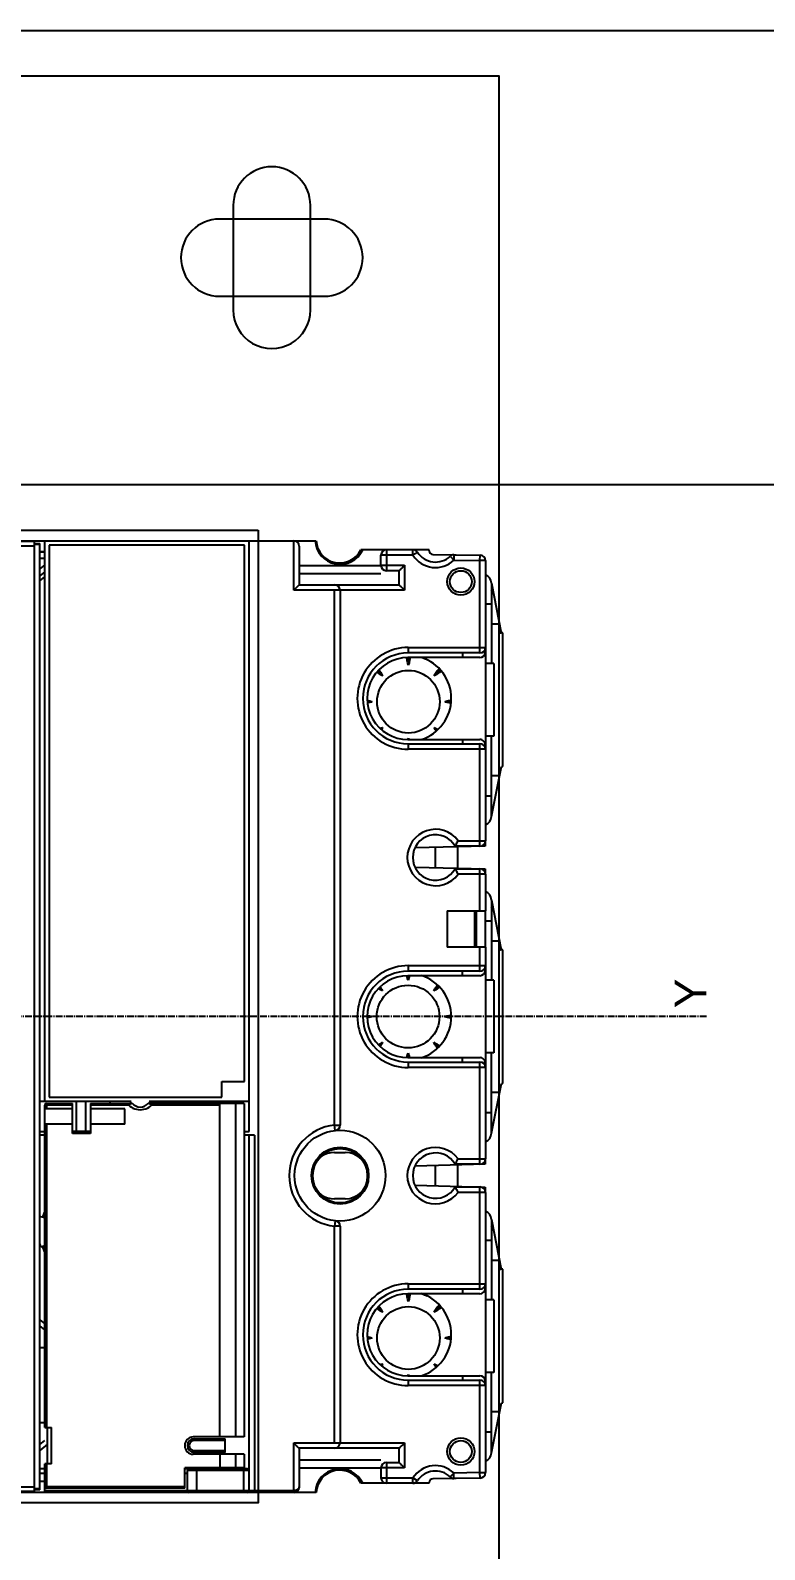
# Model space of a CAD drawing. Header units: millimetres. Extents: x 0 to 6126, y 0 to 4331.
# Drawn here: x 4160.4 to 4241.2, y 3608.6 to 3775.8 of the extents above; entities that cross this region are included whole.
import ezdxf

# ---------------------------------------------------------------- set-up
doc = ezdxf.new("R2010")
doc.units = ezdxf.units.MM
doc.linetypes.add('AXES2', pattern=[1.125, 0.75, -0.125, 0.125, -0.125])
doc.layers.add('AXE', color=80, linetype='AXES2')
doc.layers.add('CNC', color=7, linetype='Continuous')

# ---------------------------------------------------------------- blocks, each defined once
blk = doc.blocks.new('NCS250')
for p, q in [((237.8, 131.95), (237.8, 42.02)), ((133.09, 43.15), (133.09, 130.05)), ((133.2, 43.15), (133.2, 129.35)), ((237.7, 43.15), (237.7, 129.35)), ((133.7, 85.85), (133.7, 43.15)), ((237.2, 43.15), (237.2, 85.8)), ((133.09, 43.15), (237.8, 43.15)), ((133.1, 12.14), (133.1, 43.15)), ((133.1, 42.02), (136.25, 42.02)), ((133.3, 42.02), (133.3, 14.62)), ((133.4, 42.55), (133.4, 43.15)), ((133.4, 42.55), (237.5, 42.55)), ((133.5, 42.55), (133.5, 43.15)), ((133.55, 26.62), (133.55, 41.82)), ((136.25, 41.82), (133.55, 41.82)), ((133.75, 42.02), (133.75, 26.62)), ((134.3, 42.02), (134.3, 42.55)), ((134.35, 42.55), (134.35, 42.02)), ((135.2, 42.55), (135.2, 42.02)), ((135.7, 42.02), (135.7, 42.55)), ((136.25, 41.27), (136.25, 42.02)), ((138.39, 41.72), (137.71, 42.55)), ((138.36, 42.55), (138.8, 42.02)), ((140.25, 42.02), (140.25, 41.27)), ((140.25, 42.02), (175.7, 42.02)), ((173.6, 41.82), (140.25, 41.82)), ((140.75, 42.02), (140.75, 42.55)), ((149.05, 42.55), (149.05, 42.02)), ((151, 42.02), (151.44, 42.55)), ((152.09, 42.55), (151.65, 42.02)), ((159.76, 42.15), (159.79, 42.02)), ((160.21, 42.02), (160.09, 42.47)), ((163.29, 42.02), (163.41, 42.47)), ((163.7, 42.02), (163.73, 42.12)), ((172.4, 42.02), (172.4, 42.55)), ((172.8, 42.55), (172.8, 42.02)), ((173.6, 38.97), (173.6, 42.02)), ((175.3, 38.97), (175.3, 42.02)), ((175.9, 41.82), (175.3, 41.82)), ((175.7, 38.97), (175.7, 42.02)), ((175.9, 41.82), (175.9, 38.97)), ((176.1, 32.52), (176.1, 42.55)), ((176.1, 42.02), (237.8, 42.02)), ((233.38, 42.55), (233.82, 42.02)), ((234.36, 42.02), (233.92, 42.55)), ((235.14, 42.02), (234.7, 42.55)), ((235.88, 42.55), (235.88, 42.02)), ((236.55, 42.02), (236.55, 42.55)), ((236.6, 42.55), (236.6, 42.02)), ((237.4, 42.55), (237.4, 43.15)), ((237.5, 43.15), (237.5, 42.55)), ((237.8, 42.02), (237.8, 12.14)), ((136.25, 41.72), (140.25, 41.72)), ((136.25, 41.27), (140.25, 41.27)), ((237.3, 41.52), (176.6, 41.52)), ((176.6, 41.52), (176.6, 22.52)), ((237.3, 20.02), (237.3, 41.52)), ((172.6, 38.97), (175.9, 38.97)), ((172.6, 36.97), (172.6, 38.97)), ((172.8, 36.97), (172.8, 38.97)), ((172.8, 38.52), (176.1, 38.52)), ((175.9, 36.97), (172.6, 36.97)), ((176.1, 37.52), (172.8, 37.52)), ((173.6, 33.22), (173.6, 36.97)), ((175.3, 33.22), (175.3, 36.97)), ((175.7, 32.77), (175.7, 36.97)), ((175.9, 36.97), (175.92, 32.4)), ((175.9, 34.82), (176.1, 34.82)), ((173.6, 33.22), (175.3, 33.22)), ((175.7, 22.77), (175.7, 30.28)), ((175.9, 20.07), (175.9, 30.65)), ((176.1, 19.52), (176.1, 30.52)), ((176.1, 27.57), (175.9, 27.57)), ((135.7, 25.32), (133.1, 25.32)), ((133.3, 26.32), (135.5, 26.32)), ((133.55, 26.62), (135.8, 26.62)), ((135.2, 26.62), (135.2, 26.32)), ((135.5, 19.52), (135.5, 26.32)), ((135.7, 19.72), (135.7, 26.62)), ((135.8, 20.07), (135.8, 26.62)), ((137.3, 20.07), (137.3, 25.67)), ((137.5, 22.17), (137.5, 25.57)), ((137.7, 25.57), (137.5, 25.57)), ((137.7, 25.57), (137.7, 22.17)), ((138.8, 22.17), (138.8, 25.57)), ((139, 25.57), (138.8, 25.57)), ((139, 25.57), (139, 22.17)), ((139.2, 20.07), (139.2, 25.67)), ((137.3, 22.77), (135.8, 22.77)), ((137.5, 22.17), (139, 22.17)), ((139.2, 22.77), (175.9, 22.77)), ((176.6, 22.52), (178.3, 22.52)), ((178.3, 22.52), (178.3, 20.02)), ((133.1, 20.12), (135.7, 20.12)), ((135.8, 21.72), (135.7, 21.72)), ((135.8, 20.22), (135.7, 20.22)), ((135.8, 21), (137.3, 21)), ((137.3, 20.07), (135.8, 20.07)), ((139.2, 21), (175.9, 21)), ((175.9, 20.07), (139.2, 20.07)), ((172.4, 18.92), (172.4, 20.07)), ((172.8, 20.07), (172.8, 19.52)), ((176.1, 21.72), (175.9, 21.72)), ((176.1, 20.22), (175.9, 20.22)), ((172.4, 18.92), (133.1, 18.92)), ((133.3, 19.52), (172.4, 19.52)), ((172.8, 19.52), (237.8, 19.52)), ((178.3, 20.02), (237.3, 20.02)), ((133.1, 14.62), (138.55, 14.62)), ((137.95, 14.02), (133.7, 14.02)), ((135.8, 14.02), (135.8, 5.02)), ((136.7, 14.02), (136.7, 5.02)), ((137.95, 3.02), (137.95, 14.02)), ((138.55, 14.62), (138.55, 2.42)), ((232.35, 14.62), (237.8, 14.62)), ((232.35, 2.42), (232.35, 14.62)), ((237.2, 14.02), (232.95, 14.02)), ((232.95, 14.02), (232.95, 3.02)), ((234.2, 14.02), (234.2, 5.02)), ((235.09, 14.02), (235.09, 5.02)), ((138.55, 10.12), (162.38, 10.12)), ((162.98, 10.06), (162.38, 10.12)), ((162.38, 9.52), (162.38, 10.12)), ((165.4, 8.95), (165.4, 10.15)), ((170.5, 10.15), (170.5, 8.95)), ((172.92, 10.06), (173.51, 10.12)), ((173.51, 10.12), (232.35, 10.12)), ((173.51, 10.12), (173.51, 9.52)), ((162.38, 9.52), (138.55, 9.52)), ((232.35, 9.52), (173.51, 9.52)), ((134.1, -0.3), (134.1, 7.22)), ((236.8, -0.3), (236.8, 7.22)), ((135.8, 5.02), (134.7, 5.02)), ((134.7, 5.02), (134.7, 1.5)), ((135.8, 2.42), (135.8, 5.02)), ((150.09, 6.5), (150.09, 6)), ((152.92, 4.83), (153.46, 5.36)), ((182.25, 5.22), (182.62, 4.86)), ((185.45, 6.55), (185.45, 6.03)), ((188.28, 4.86), (188.64, 5.22)), ((220.09, 6.5), (220.09, 6)), ((222.92, 4.83), (223.46, 5.36)), ((235.1, 5.02), (236.2, 5.02)), ((235.1, 5.02), (235.1, 2.42)), ((236.2, 1.5), (236.2, 5.02)), ((136.4, 4.42), (134.1, 4.42)), ((136.4, 4.42), (136.4, 3.02)), ((147.09, 5), (147.26, 4.83)), ((217.09, 5), (217.26, 4.83)), ((236.8, 4.42), (234.5, 4.42)), ((234.5, 3.02), (234.5, 4.42)), ((138.55, 2.42), (135.8, 2.42)), ((136.4, 3.02), (137.95, 3.02)), ((145.45, 2.02), (144.85, 2.02)), ((144.85, -6.48), (144.85, 2.02)), ((145.45, 2.02), (145.45, -5.88)), ((145.94, 2.05), (145.94, -5.85)), ((146.09, 2), (145.94, 2)), ((154.1, 2), (154.94, 2)), ((154.94, -5.85), (154.94, 2.05)), ((156.05, 2.02), (155.45, 2.02)), ((155.45, -5.88), (155.45, 2.02)), ((156.05, 2.02), (156.05, -6.48)), ((180.45, 2.02), (179.85, 2.02)), ((179.85, -6.48), (179.85, 2.02)), ((180.45, 2.02), (180.45, -5.88)), ((180.94, 2.05), (180.94, -5.85)), ((181.44, 2.03), (180.94, 2.03)), ((189.45, 2.03), (189.94, 2.03)), ((189.94, -5.85), (189.94, 2.05)), ((191.05, 2.02), (190.45, 2.02)), ((190.45, -5.88), (190.45, 2.02)), ((191.05, 2.02), (191.05, -6.48)), ((215.45, 2.02), (214.85, 2.02)), ((214.85, -6.48), (214.85, 2.02)), ((215.45, 2.02), (215.45, -5.88)), ((215.94, 2.05), (215.94, -5.85)), ((216.09, 2), (215.94, 2)), ((224.1, 2), (224.94, 2)), ((224.94, -5.85), (224.94, 2.05)), ((226.05, 2.02), (225.45, 2.02)), ((225.45, -5.88), (225.45, 2.02)), ((226.05, 2.02), (226.05, -6.48)), ((235.1, 2.42), (232.35, 2.42)), ((232.95, 3.02), (234.5, 3.02)), ((134.1, 1.5), (134.7, 1.5)), ((134.37, 1), (134.7, 1.5)), ((166.89, 1.26), (166.69, -6.45)), ((169.2, -6.45), (169, 1.26)), ((201.89, 1.26), (201.69, -6.45)), ((204.2, -6.45), (204, 1.26)), ((236.2, 1.5), (236.8, 1.5)), ((236.52, 1), (236.2, 1.5)), ((134.1, -0.3), (134.19, -0.3)), ((134.68, -5.86), (134.59, -0.7)), ((147.26, -0.83), (146.94, -1.16)), ((152.92, -0.83), (153.59, -1.51)), ((169.06, -0.95), (166.83, -0.95)), ((182.62, -0.8), (182.09, -1.33)), ((188.28, -0.8), (188.8, -1.33)), ((204.06, -0.95), (201.83, -0.95)), ((217.26, -0.83), (216.94, -1.16)), ((222.92, -0.83), (223.59, -1.51)), ((236.3, -0.7), (236.21, -5.86)), ((236.7, -0.3), (236.8, -0.3)), ((134.63, -3.02), (135.23, -3.01)), ((134.68, -5.89), (134.63, -3.02)), ((134.8, -2.59), (135.23, -3.01)), ((135.28, -5.88), (135.23, -3.01)), ((150.09, -2.01), (150.09, -2.69)), ((166.7, -3.14), (166.7, -5.88)), ((169.2, -5.88), (169.2, -3.14)), ((185.45, -1.98), (185.45, -2.72)), ((197.1, -2.28), (193.1, -2.28)), ((193.1, -6.48), (193.1, -2.28)), ((197.1, -2.28), (197.1, -6.48)), ((201.7, -3.14), (201.7, -5.88)), ((204.2, -5.88), (204.2, -3.14)), ((220.09, -2.01), (220.09, -2.69)), ((235.66, -3.01), (235.61, -5.88)), ((236.09, -2.59), (235.66, -3.01)), ((236.26, -3.02), (235.66, -3.01)), ((236.26, -3.02), (236.21, -5.89)), ((145.94, -3.95), (145.45, -3.95)), ((155.45, -3.95), (154.94, -3.95)), ((166.1, -6.48), (166.1, -3.46)), ((166.77, -3.45), (169.12, -3.45)), ((169.8, -3.46), (169.8, -6.48)), ((180.45, -3.95), (180.94, -3.95)), ((189.94, -3.95), (190.45, -3.95)), ((201.1, -6.48), (201.1, -3.46)), ((201.77, -3.45), (204.12, -3.45)), ((204.8, -3.46), (204.8, -6.48)), ((215.94, -3.95), (215.45, -3.95)), ((225.45, -3.95), (224.94, -3.95)), ((134.68, -5.89), (135.28, -5.88)), ((135.28, -5.88), (145.45, -5.88)), ((135.28, -5.88), (135.28, -6.48)), ((144.85, -6.48), (135.28, -6.48)), ((139.75, -6.48), (139.75, -7.13)), ((145.34, -6.45), (144.85, -6.48)), ((156.04, -6.47), (144.86, -6.47)), ((146.3, -7.4), (146.3, -6.47)), ((154.3, -7.4), (154.3, -6.47)), ((155.45, -5.88), (166.7, -5.88)), ((156.05, -6.48), (155.54, -6.45)), ((166.1, -6.48), (156.05, -6.48)), ((160.85, -6.48), (160.85, -7.13)), ((166.69, -6.45), (166.2, -6.45)), ((169.2, -5.88), (180.45, -5.88)), ((169.69, -6.45), (169.2, -6.45)), ((179.85, -6.48), (169.8, -6.48)), ((174.9, -6.48), (174.9, -7.13)), ((191.04, -6.47), (179.86, -6.47)), ((180.34, -6.45), (179.96, -6.45)), ((181.45, -7.4), (181.45, -6.47)), ((189.45, -7.4), (189.45, -6.47)), ((190.45, -5.88), (193.1, -5.88)), ((190.94, -6.45), (190.54, -6.45)), ((193.1, -6.48), (191.05, -6.48)), ((193.1, -5.32), (197.1, -5.32)), ((197.1, -5.47), (193.1, -5.47)), ((197.1, -6.45), (193.1, -6.45)), ((196, -6.45), (196, -7.13)), ((197.1, -5.88), (201.7, -5.88)), ((201.1, -6.48), (197.1, -6.48)), ((201.69, -6.45), (201.2, -6.45)), ((204.2, -5.88), (215.45, -5.88)), ((204.69, -6.45), (204.2, -6.45)), ((214.85, -6.48), (204.8, -6.48)), ((209.75, -6.48), (209.75, -7.13)), ((226.04, -6.47), (214.86, -6.47)), ((215.34, -6.45), (214.96, -6.45)), ((216.3, -7.4), (216.3, -6.47)), ((224.3, -7.4), (224.3, -6.47)), ((225.45, -5.88), (235.61, -5.88)), ((225.94, -6.45), (225.54, -6.45)), ((235.61, -6.48), (226.05, -6.48)), ((230.85, -6.48), (230.85, -7.13)), ((235.61, -5.88), (236.21, -5.89)), ((235.61, -6.48), (235.61, -5.88)), ((137.47, -7.13), (142.95, -8.25)), ((137.47, -7.13), (146.3, -7.13)), ((141.95, -8.03), (141.95, -7.13)), ((142.95, -8.25), (142.95, -8.4)), ((154.3, -7.4), (146.3, -7.4)), ((163.12, -7.13), (154.3, -7.13)), ((163.12, -7.13), (157.65, -8.23)), ((157.65, -8.4), (157.65, -8.23)), ((158.65, -7.13), (158.65, -8.02)), ((172.62, -7.13), (181.45, -7.13)), ((172.62, -7.13), (178.1, -8.25)), ((177.1, -8.03), (177.1, -7.13)), ((178.1, -8.25), (178.1, -8.4)), ((189.45, -7.4), (181.45, -7.4)), ((198.27, -7.13), (189.45, -7.13)), ((198.27, -7.13), (192.8, -8.23)), ((192.8, -8.4), (192.8, -8.23)), ((193.8, -7.13), (193.8, -8.02)), ((207.47, -7.13), (216.3, -7.13)), ((207.47, -7.13), (212.95, -8.25)), ((211.95, -8.03), (211.95, -7.13)), ((212.95, -8.25), (212.95, -8.4)), ((224.3, -7.4), (216.3, -7.4)), ((233.12, -7.13), (224.3, -7.13)), ((233.12, -7.13), (227.65, -8.23)), ((227.65, -8.4), (227.65, -8.23)), ((228.65, -7.13), (228.65, -8.02)), ((142.95, -8.4), (157.65, -8.4)), ((178.1, -8.4), (192.8, -8.4)), ((212.95, -8.4), (227.65, -8.4))]:
    blk.add_line(p, q)
at = {"color": 1}
blk.add_lwpolyline([(238.95, 18.54), (131.95, 18.54), (131.95, 125.54), (238.95, 125.54)], close=True, dxfattribs=at)
for centre, radius in [((167.95, 9.52), 5), ((167.95, 9.52), 3.14), ((150.09, 2), 3.45), ((185.45, 2.03), 3.45), ((220.09, 2), 3.45), ((137.6, -3.78), 1.5), ((137.6, -3.78), 1.2), ((233.3, -3.78), 1.5), ((233.3, -3.78), 1.2)]:
    blk.add_circle(centre, radius)
for centre, radius, start, end in [((133.75, 41.82), 0.2, 90, 180), ((161.75, 37.02), 5.5, 107.0106, 113.7836), ((161.75, 37.02), 5.7, 103.1076, 106.94), ((161.75, 37.02), 5.5, 66.2164, 72.9894), ((175.7, 41.82), 0.2, 0, 90), ((177, 31.52), 1.8, 127.6699, 232.3301), ((176.63, 31.52), 1.13, 129.0459, 230.1734), ((173.3, 31.52), 2.75, 18.8068, 27.7604), ((173.3, 31.52), 2.8, 18.8392, 28.0539), ((173.3, 31.52), 2.75, 332.3932, 341.1929), ((173.3, 31.52), 2.8, 332.1025, 341.1608), ((133.3, 26.12), 0.2, 90, 179.9997), ((135.5, 26.12), 0.2, 0, 90), ((138.25, 25.67), 0.95, 0, 180), ((138.25, 25.57), 0.75, 0, 180), ((138.25, 25.57), 0.55, 359.9922, 180), ((133.3, 19.72), 0.2, 180.0002, 270), ((135.5, 19.72), 0.2, 270, 359.9991), ((167.95, 9.52), 5.6, 6.2021, 173.7979), ((133.7, 14.62), 0.6, 180, 270), ((237.2, 14.62), 0.6, 270, 0), ((132.95, 9.52), 2.75, 294.7199, 86.8732), ((132.95, 9.55), 2.6, 11.4768, 86.6814), ((167.95, 10.15), 2.55, 111.2796, 180), ((167.95, 10.15), 2.55, 0, 68.7672), ((237.95, 9.52), 2.75, 93.1268, 245.2801), ((237.95, 9.55), 2.6, 93.3175, 243.7371), ((132.95, 9.55), 2.6, 296.2811, 11.4768), ((138.55, 10.12), 0.6, 180, 270), ((162.38, 10.12), 0.6, 270, 353.7979), ((173.51, 10.12), 0.6, 186.2021, 270), ((232.35, 10.12), 0.6, 270, 0), ((167.95, 8.95), 2.55, 180, 0), ((150.45, 2.02), 5.6, 0, 180.0006), ((150.45, 2.02), 5, 0, 180), ((185.45, 2.02), 5.6, 0, 180.0006), ((185.45, 2.02), 5, 0, 180), ((220.45, 2.02), 5.6, 0, 180.0006), ((220.45, 2.02), 5, 0, 180), ((134.7, 4.42), 0.6, 90, 180), ((135.8, 4.42), 0.6, 0, 90), ((150.44, 2.05), 4.5, 360, 180.0038), ((185.44, 2.05), 4.5, 360, 180.0038), ((220.44, 2.05), 4.5, 360, 180.0038), ((235.1, 4.42), 0.6, 90, 180), ((236.2, 4.42), 0.6, 0, 90), ((167.95, -0.98), 3.1, 306.6392, 233.3608), ((202.95, -0.98), 3.1, 306.6392, 233.3608), ((134.7, 1.5), 0.6, 180, 237.1547), ((133.1, -0.98), 2.35, 316.4516, 57.1547), ((133.1, -0.98), 2.95, 316.4515, 57.1547), ((150.45, 2.03), 4.75, 197.7706, 342.0703), ((150.09, 2), 5.05, 336.0455, 344.3592), ((150.09, 2), 5.05, 337.5511, 344.4358), ((167.95, -0.98), 2.5, 300, 240), ((185.45, 2.03), 4.75, 197.7706, 342.0703), ((202.95, -0.98), 2.5, 300, 240), ((220.45, 2.03), 4.75, 197.7706, 342.0703), ((220.09, 2), 5.05, 336.0533, 344.3556), ((220.09, 2), 5.05, 337.5553, 344.4329), ((237.8, -0.98), 2.95, 122.8453, 223.509), ((237.8, -0.98), 2.35, 122.8453, 223.5089), ((236.2, 1.5), 0.6, 302.8453, 0), ((134.19, -0.7), 0.4, 1, 90), ((236.7, -0.7), 0.4, 90, 179), ((135.23, -3.01), 0.6, 136.4516, 181), ((235.66, -3.01), 0.6, 359, 43.5089), ((135.28, -5.88), 0.6, 181, 270), ((137.47, -6.13), 1, 200.4553, 270), ((144.85, -5.88), 0.6, 270, 0), ((145.34, -5.85), 0.6, 270.0003, 360), ((155.54, -5.85), 0.6, 180.0004, 269.9747), ((156.05, -5.88), 0.6, 180, 270), ((163.12, -6.13), 1, 270.0002, 339.5448), ((166.1, -5.88), 0.6, 270, 0), ((169.8, -5.88), 0.6, 180, 270), ((172.62, -6.13), 1, 200.4589, 270), ((179.85, -5.88), 0.6, 270, 0), ((180.34, -5.85), 0.6, 269.9749, 360), ((190.54, -5.85), 0.6, 180.0002, 269.9747), ((191.05, -5.88), 0.6, 180, 270), ((198.27, -6.13), 1, 270.0002, 339.5412), ((201.1, -5.88), 0.6, 270, 0), ((204.8, -5.88), 0.6, 180, 270), ((207.47, -6.13), 1, 200.4553, 270), ((214.85, -5.88), 0.6, 270, 0), ((215.34, -5.85), 0.6, 269.9749, 360), ((225.54, -5.85), 0.6, 180.0004, 269.95), ((226.05, -5.88), 0.6, 180, 270), ((233.12, -6.13), 1, 270.0002, 339.5448), ((235.61, -5.88), 0.6, 270, 359), ((138.82, -6.31), 1, 235.0271, 257.5109), ((161.77, -6.32), 1, 282.4318, 306.1569), ((173.97, -6.31), 1, 235.0271, 257.5109), ((196.92, -6.32), 1, 282.4318, 306.1569), ((208.82, -6.31), 1, 235.0271, 257.5109), ((231.77, -6.32), 1, 282.4318, 306.1569)]:
    blk.add_arc(centre, radius, start, end)
for points, knots in [([(133.7, 14.02), (133.65, 14.02), (133.56, 14.04), (133.46, 14.13), (133.38, 14.25), (133.32, 14.38), (133.3, 14.51), (133.3, 14.59), (133.3, 14.62)], [0, 0, 0, 0, 0.1310068, 0.2638534, 0.4045211, 0.5519941, 0.6970434, 0.7904643, 0.7904643, 0.7904643, 0.7904643]), ([(137.95, 14.02), (137.96, 14.03), (137.99, 14.06), (138.07, 14.14), (138.2, 14.27), (138.36, 14.43), (138.48, 14.55), (138.55, 14.62)], [0, 0, 0, 0, 0.0396956, 0.1537501, 0.3342984, 0.571874, 0.8485281, 0.8485281, 0.8485281, 0.8485281]), ([(232.95, 14.02), (232.94, 14.03), (232.9, 14.07), (232.82, 14.15), (232.7, 14.27), (232.53, 14.44), (232.41, 14.56), (232.35, 14.62)], [0, 0, 0, 0, 0.0396956, 0.1537501, 0.3342984, 0.571874, 0.8485281, 0.8485281, 0.8485281, 0.8485281]), ([(150.09, 6), (150.05, 6.11), (150.01, 6.27), (149.98, 6.43), (149.97, 6.48)], [0, 0, 0, 0, 0.3517875, 0.5009442, 0.5009442, 0.5009442, 0.5009442]), ([(150.22, 6.52), (150.21, 6.46), (150.18, 6.28), (150.13, 6.11), (150.09, 6)], [0, 0, 0, 0, 0.1822945, 0.5337717, 0.5337717, 0.5337717, 0.5337717]), ([(152.92, 4.83), (152.97, 4.93), (153.09, 5.14), (153.24, 5.34), (153.32, 5.44), (153.33, 5.46)], [0, 0, 0, 0, 0.3517865, 0.7058999, 0.751497, 0.751497, 0.751497, 0.751497]), ([(153.58, 5.26), (153.56, 5.24), (153.45, 5.15), (153.23, 4.99), (153.03, 4.88), (152.92, 4.83)], [0, 0, 0, 0, 0.0869773, 0.4410689, 0.7925363, 0.7925363, 0.7925363, 0.7925363]), ([(182.62, 4.86), (182.51, 4.91), (182.36, 4.99), (182.22, 5.09), (182.18, 5.12)], [0, 0, 0, 0, 0.3517894, 0.5112535, 0.5112535, 0.5112535, 0.5112535]), ([(182.35, 5.3), (182.39, 5.25), (182.48, 5.11), (182.57, 4.96), (182.62, 4.86)], [0, 0, 0, 0, 0.1630429, 0.5145309, 0.5145309, 0.5145309, 0.5145309]), ([(188.28, 4.86), (188.33, 4.96), (188.41, 5.11), (188.51, 5.25), (188.54, 5.3)], [0, 0, 0, 0, 0.351793, 0.5120347, 0.5120347, 0.5120347, 0.5120347]), ([(188.71, 5.11), (188.67, 5.08), (188.53, 4.99), (188.38, 4.91), (188.28, 4.86)], [0, 0, 0, 0, 0.1564914, 0.5079704, 0.5079704, 0.5079704, 0.5079704]), ([(220.09, 6), (220.05, 6.11), (220.01, 6.27), (219.98, 6.43), (219.97, 6.48)], [0, 0, 0, 0, 0.3517875, 0.5009544, 0.5009544, 0.5009544, 0.5009544]), ([(220.22, 6.52), (220.21, 6.46), (220.18, 6.28), (220.13, 6.11), (220.09, 6)], [0, 0, 0, 0, 0.1823052, 0.5337824, 0.5337824, 0.5337824, 0.5337824]), ([(222.92, 4.83), (222.97, 4.93), (223.09, 5.14), (223.24, 5.34), (223.32, 5.44), (223.33, 5.46)], [0, 0, 0, 0, 0.3517865, 0.7058999, 0.7514493, 0.7514493, 0.7514493, 0.7514493]), ([(223.58, 5.26), (223.56, 5.24), (223.45, 5.15), (223.23, 4.99), (223.03, 4.88), (222.92, 4.83)], [0, 0, 0, 0, 0.086929, 0.4410206, 0.7924879, 0.7924879, 0.7924879, 0.7924879]), ([(136.4, 3.02), (136.39, 3.01), (136.35, 2.98), (136.27, 2.9), (136.15, 2.77), (135.98, 2.61), (135.86, 2.49), (135.8, 2.42)], [0, 0, 0, 0, 0.0396956, 0.1537501, 0.3342984, 0.571874, 0.8485281, 0.8485281, 0.8485281, 0.8485281]), ([(137.95, 3.02), (137.96, 3.01), (137.99, 2.98), (138.07, 2.9), (138.2, 2.77), (138.36, 2.61), (138.48, 2.49), (138.55, 2.42)], [0, 0, 0, 0, 0.0396956, 0.1537501, 0.3342984, 0.571874, 0.8485281, 0.8485281, 0.8485281, 0.8485281]), ([(154.1, 2), (154.21, 2.04), (154.43, 2.1), (154.67, 2.14), (154.78, 2.15)], [0, 0, 0, 0, 0.3517663, 0.7059288, 0.7059288, 0.7059288, 0.7059288]), ([(154.94, 1.83), (154.89, 1.83), (154.72, 1.85), (154.43, 1.89), (154.21, 1.96), (154.1, 2)], [0, 0, 0, 0, 0.1621692, 0.5163075, 0.8677716, 0.8677716, 0.8677716, 0.8677716]), ([(224.1, 2), (224.21, 2.04), (224.43, 2.1), (224.67, 2.14), (224.78, 2.15)], [0, 0, 0, 0, 0.3517663, 0.7059288, 0.7059288, 0.7059288, 0.7059288]), ([(224.94, 1.83), (224.89, 1.83), (224.72, 1.85), (224.43, 1.89), (224.21, 1.96), (224.1, 2)], [0, 0, 0, 0, 0.162091, 0.5162292, 0.8676934, 0.8676934, 0.8676934, 0.8676934]), ([(232.35, 2.42), (232.41, 2.49), (232.53, 2.61), (232.7, 2.77), (232.82, 2.9), (232.9, 2.98), (232.94, 3.01), (232.95, 3.02)], [0, 0, 0, 0, 0.2761263, 0.5133189, 0.6939008, 0.8084205, 0.8485281, 0.8485281, 0.8485281, 0.8485281]), ([(235.1, 2.42), (235.03, 2.49), (234.91, 2.61), (234.75, 2.77), (234.62, 2.9), (234.54, 2.98), (234.51, 3.01), (234.5, 3.02)], [0, 0, 0, 0, 0.2761263, 0.5133189, 0.6939008, 0.8084205, 0.8485281, 0.8485281, 0.8485281, 0.8485281]), ([(146.87, -1.06), (146.9, -1.04), (147.02, -0.96), (147.16, -0.88), (147.26, -0.83)], [0, 0, 0, 0, 0.1061601, 0.4576522, 0.4576522, 0.4576522, 0.4576522]), ([(147.26, -0.83), (147.21, -0.94), (147.13, -1.08), (147.04, -1.21), (147.02, -1.25)], [0, 0, 0, 0, 0.3518006, 0.4806431, 0.4806431, 0.4806431, 0.4806431]), ([(152.92, -0.83), (153.03, -0.88), (153.23, -1), (153.5, -1.19), (153.66, -1.33), (153.73, -1.4)], [0, 0, 0, 0, 0.3517858, 0.7058983, 0.985603, 0.985603, 0.985603, 0.985603]), ([(153.46, -1.61), (153.41, -1.55), (153.28, -1.4), (153.09, -1.15), (152.97, -0.94), (152.92, -0.83)], [0, 0, 0, 0, 0.2465827, 0.6006774, 0.9521542, 0.9521542, 0.9521542, 0.9521542]), ([(181.99, -1.21), (182, -1.2), (182.1, -1.12), (182.31, -0.97), (182.51, -0.85), (182.62, -0.8)], [0, 0, 0, 0, 0.0451806, 0.3992772, 0.7507577, 0.7507577, 0.7507577, 0.7507577]), ([(182.62, -0.8), (182.57, -0.91), (182.45, -1.12), (182.3, -1.32), (182.22, -1.42), (182.21, -1.43)], [0, 0, 0, 0, 0.3517941, 0.7059103, 0.7502248, 0.7502248, 0.7502248, 0.7502248]), ([(188.68, -1.43), (188.67, -1.42), (188.59, -1.32), (188.44, -1.12), (188.33, -0.91), (188.28, -0.8)], [0, 0, 0, 0, 0.0455402, 0.3996396, 0.7511228, 0.7511228, 0.7511228, 0.7511228]), ([(188.28, -0.8), (188.38, -0.85), (188.59, -0.97), (188.79, -1.12), (188.89, -1.2), (188.91, -1.21)], [0, 0, 0, 0, 0.3517975, 0.7059162, 0.7499282, 0.7499282, 0.7499282, 0.7499282]), ([(216.87, -1.06), (216.9, -1.04), (217.02, -0.96), (217.16, -0.88), (217.26, -0.83)], [0, 0, 0, 0, 0.1062206, 0.4577127, 0.4577127, 0.4577127, 0.4577127]), ([(217.26, -0.83), (217.21, -0.94), (217.13, -1.08), (217.04, -1.21), (217.02, -1.25)], [0, 0, 0, 0, 0.3518006, 0.4807056, 0.4807056, 0.4807056, 0.4807056]), ([(222.92, -0.83), (223.03, -0.88), (223.23, -1), (223.5, -1.19), (223.66, -1.33), (223.73, -1.4)], [0, 0, 0, 0, 0.3517858, 0.7058983, 0.9855531, 0.9855531, 0.9855531, 0.9855531]), ([(223.46, -1.61), (223.41, -1.55), (223.28, -1.4), (223.09, -1.15), (222.97, -0.94), (222.92, -0.83)], [0, 0, 0, 0, 0.2465332, 0.6006279, 0.9521047, 0.9521047, 0.9521047, 0.9521047]), ([(149.94, -2.67), (149.95, -2.56), (149.99, -2.34), (150.05, -2.12), (150.09, -2.01)], [0, 0, 0, 0, 0.3345003, 0.6859784, 0.6859784, 0.6859784, 0.6859784]), ([(150.09, -2.01), (150.13, -2.12), (150.2, -2.34), (150.23, -2.58), (150.25, -2.7), (150.25, -2.7)], [0, 0, 0, 0, 0.3517872, 0.7059578, 0.7159476, 0.7159476, 0.7159476, 0.7159476]), ([(166.7, -3.14), (166.68, -3.15), (166.63, -3.18), (166.51, -3.25), (166.32, -3.35), (166.18, -3.42), (166.1, -3.46)], [0, 0, 0, 0, 0.0464425, 0.1872009, 0.409238, 0.6812205, 0.6812205, 0.6812205, 0.6812205]), ([(169.2, -3.14), (169.21, -3.15), (169.26, -3.18), (169.38, -3.25), (169.57, -3.35), (169.72, -3.42), (169.8, -3.46)], [0, 0, 0, 0, 0.046254, 0.1864736, 0.4083174, 0.6812207, 0.6812207, 0.6812207, 0.6812207]), ([(185.29, -2.71), (185.29, -2.69), (185.3, -2.56), (185.34, -2.31), (185.41, -2.09), (185.45, -1.98)], [0, 0, 0, 0, 0.044926, 0.3990796, 0.7505541, 0.7505541, 0.7505541, 0.7505541]), ([(185.45, -1.98), (185.49, -2.09), (185.55, -2.31), (185.59, -2.56), (185.6, -2.69), (185.6, -2.71)], [0, 0, 0, 0, 0.3517908, 0.7059626, 0.7504626, 0.7504626, 0.7504626, 0.7504626]), ([(201.7, -3.14), (201.68, -3.15), (201.63, -3.18), (201.51, -3.25), (201.32, -3.35), (201.18, -3.42), (201.1, -3.46)], [0, 0, 0, 0, 0.0464425, 0.1872009, 0.409238, 0.6812205, 0.6812205, 0.6812205, 0.6812205]), ([(204.2, -3.14), (204.21, -3.15), (204.26, -3.18), (204.38, -3.25), (204.57, -3.35), (204.72, -3.42), (204.8, -3.46)], [0, 0, 0, 0, 0.046254, 0.1864736, 0.4083174, 0.6812207, 0.6812207, 0.6812207, 0.6812207]), ([(219.94, -2.67), (219.95, -2.56), (219.99, -2.34), (220.05, -2.12), (220.09, -2.01)], [0, 0, 0, 0, 0.3345079, 0.6859861, 0.6859861, 0.6859861, 0.6859861]), ([(220.09, -2.01), (220.13, -2.12), (220.2, -2.34), (220.23, -2.58), (220.25, -2.7), (220.25, -2.7)], [0, 0, 0, 0, 0.3517872, 0.7059578, 0.7159553, 0.7159553, 0.7159553, 0.7159553]), ([(157.65, -7.9), (157.65, -7.94), (157.65, -8.02), (157.66, -8.12), (157.67, -8.19), (157.68, -8.22)], [0, 0, 0, 0, 0.1067968, 0.2273914, 0.3224654, 0.3224654, 0.3224654, 0.3224654]), ([(192.8, -7.9), (192.8, -7.94), (192.8, -8.02), (192.8, -8.12), (192.82, -8.19), (192.83, -8.22)], [0, 0, 0, 0, 0.1067968, 0.2273914, 0.3224654, 0.3224654, 0.3224654, 0.3224654]), ([(227.65, -7.9), (227.65, -7.94), (227.65, -8.02), (227.66, -8.12), (227.67, -8.19), (227.68, -8.22)], [0, 0, 0, 0, 0.1067968, 0.2273914, 0.3224654, 0.3224654, 0.3224654, 0.3224654])]:
    blk.add_open_spline(points, degree=3, knots=knots)
for points in [[(147.14, 5.06), (147.18, 4.98), (147.22, 4.91), (147.26, 4.83)], [(185.35, 6.37), (185.34, 6.42), (185.33, 6.47), (185.32, 6.53)], [(185.45, 6.03), (185.41, 6.14), (185.38, 6.25), (185.35, 6.37)], [(185.54, 6.37), (185.52, 6.25), (185.49, 6.14), (185.45, 6.03)], [(185.57, 6.53), (185.57, 6.47), (185.55, 6.42), (185.54, 6.37)], [(217.14, 5.06), (217.18, 4.98), (217.22, 4.91), (217.26, 4.83)], [(147.26, 4.83), (147.19, 4.86), (147.12, 4.9), (147.04, 4.94)], [(217.26, 4.83), (217.19, 4.86), (217.12, 4.9), (217.04, 4.94)], [(145.95, 2.04), (145.99, 2.03), (146.04, 2.01), (146.09, 2)], [(146.09, 2), (146.04, 1.98), (145.99, 1.96), (145.95, 1.95)], [(154.78, 2.15), (154.83, 2.15), (154.88, 2.16), (154.93, 2.16)], [(181.11, 1.93), (181.05, 1.92), (181, 1.91), (180.95, 1.9)], [(180.96, 2.15), (181.01, 2.14), (181.06, 2.13), (181.11, 2.12)], [(181.11, 2.12), (181.22, 2.1), (181.33, 2.07), (181.44, 2.03)], [(181.44, 2.03), (181.33, 1.99), (181.22, 1.95), (181.11, 1.93)], [(189.45, 2.03), (189.56, 2.07), (189.67, 2.1), (189.79, 2.12)], [(189.79, 1.93), (189.67, 1.95), (189.56, 1.99), (189.45, 2.03)], [(189.79, 2.12), (189.83, 2.13), (189.88, 2.14), (189.93, 2.15)], [(189.94, 1.9), (189.89, 1.91), (189.84, 1.92), (189.79, 1.93)], [(215.95, 2.04), (215.99, 2.03), (216.04, 2.01), (216.09, 2)], [(216.09, 2), (216.04, 1.98), (215.99, 1.96), (215.95, 1.95)], [(224.78, 2.15), (224.83, 2.15), (224.88, 2.16), (224.93, 2.16)]]:
    blk.add_open_spline(points, degree=3)
at = {"layer": 'AXE'}
blk.add_line((185.45, -30.81), (185.45, 177.55), dxfattribs=at)
at = {"layer": 'AXE', "insert": (186.37, -27.31), "char_height": 3.5, "width": 3.0661, "attachment_point": 1}
blk.add_mtext('{\\fArial|b0|i0|c0|p34;Y}', dxfattribs=at)
blk = doc.blocks.new('ovan8.5x20')
at = {"layer": 'CNC', "color": 2, "lineweight": -3}
for p, q in [((5.75, 4.25), (-5.75, 4.25)), ((-5.75, -4.25), (5.75, -4.25))]:
    blk.add_line(p, q, dxfattribs=at)
for centre, start, end in [((-5.75, 0), 90, 270), ((5.75, 0), 270, 90)]:
    blk.add_arc(centre, 4.25, start, end, dxfattribs=at)

msp = doc.modelspace()

# ---------------------------------------------------------------- linework, layer by layer
at = {"color": 8, "ltscale": 3}
msp.add_lwpolyline([(3859.51, 3775.76), (4331.01, 3775.76), (4331.01, 3725.76), (3859.51, 3725.76)], close=True, dxfattribs=at)
at = {"ltscale": 3}
msp.add_lwpolyline([(4052, 3770.76), (4212, 3770.76), (4212, 2627.76), (4052, 2627.76)], close=True, dxfattribs=at)
at = {"color": 2, "ltscale": 3}
msp.add_circle((4194.51, 3649.76), 3, dxfattribs=at)

# ---------------------------------------------------------------- block references
at = {"rotation": 90}
msp.add_blockref('NCS250', (4204.03, 3481.82), dxfattribs=at)
at = {"layer": 'CNC', "lineweight": -3}
for rotation in [270, 180]:
    msp.add_blockref('ovan8.5x20', (4187, 3750.76), dxfattribs=dict(at, rotation=rotation))

doc.saveas('drawing.dxf')
